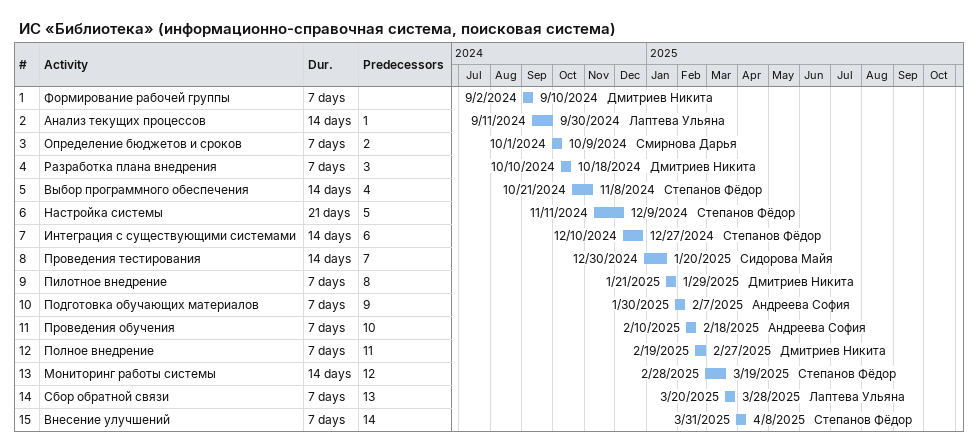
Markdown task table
ИС «Библиотека» (информационно-справочная система, поисковая система)

| ID | Task | Duration | Start | Finish | Predecessors | Resources |
|---|---|---|---|---|---|---|
| 1 | Формирование рабочей группы | 7d | 2024-09-02 | 2024-09-10 |  | Дмитриев Никита |
| 2 | Анализ текущих процессов | 14d | 2024-09-11 | 2024-09-30 | 1 | Лаптева Ульяна |
| 3 | Определение бюджетов и сроков | 7d | 2024-10-01 | 2024-10-09 | 2 | Смирнова Дарья |
| 4 | Разработка плана внедрения | 7d | 2024-10-10 | 2024-10-18 | 3 | Дмитриев Никита |
| 5 | Выбор программного обеспечения | 14d | 2024-10-21 | 2024-11-08 | 4 | Степанов Фёдор |
| 6 | Настройка системы | 21d | 2024-11-11 | 2024-12-09 | 5 | Степанов Фёдор |
| 7 | Интеграция с существующими системами | 14d | 2024-12-10 | 2024-12-27 | 6 | Степанов Фёдор |
| 8 | Проведения тестирования | 14d | 2024-12-30 | 2025-01-20 | 7 | Сидорова Майя |
| 9 | Пилотное внедрение | 7d | 2025-01-21 | 2025-01-29 | 8 | Дмитриев Никита |
| 10 | Подготовка обучающих материалов | 7d | 2025-01-30 | 2025-02-07 | 9 | Андреева София |
| 11 | Проведения обучения | 7d | 2025-02-10 | 2025-02-18 | 10 | Андреева София |
| 12 | Полное внедрение | 7d | 2025-02-19 | 2025-02-27 | 11 | Дмитриев Никита |
| 13 | Мониторинг работы системы | 14d | 2025-02-28 | 2025-03-19 | 12 | Степанов Фёдор |
| 14 | Сбор обратной связи | 7d | 2025-03-20 | 2025-03-28 | 13 | Лаптева Ульяна |
| 15 | Внесение улучшений | 7d | 2025-03-31 | 2025-04-08 | 14 | Степанов Фёдор |
